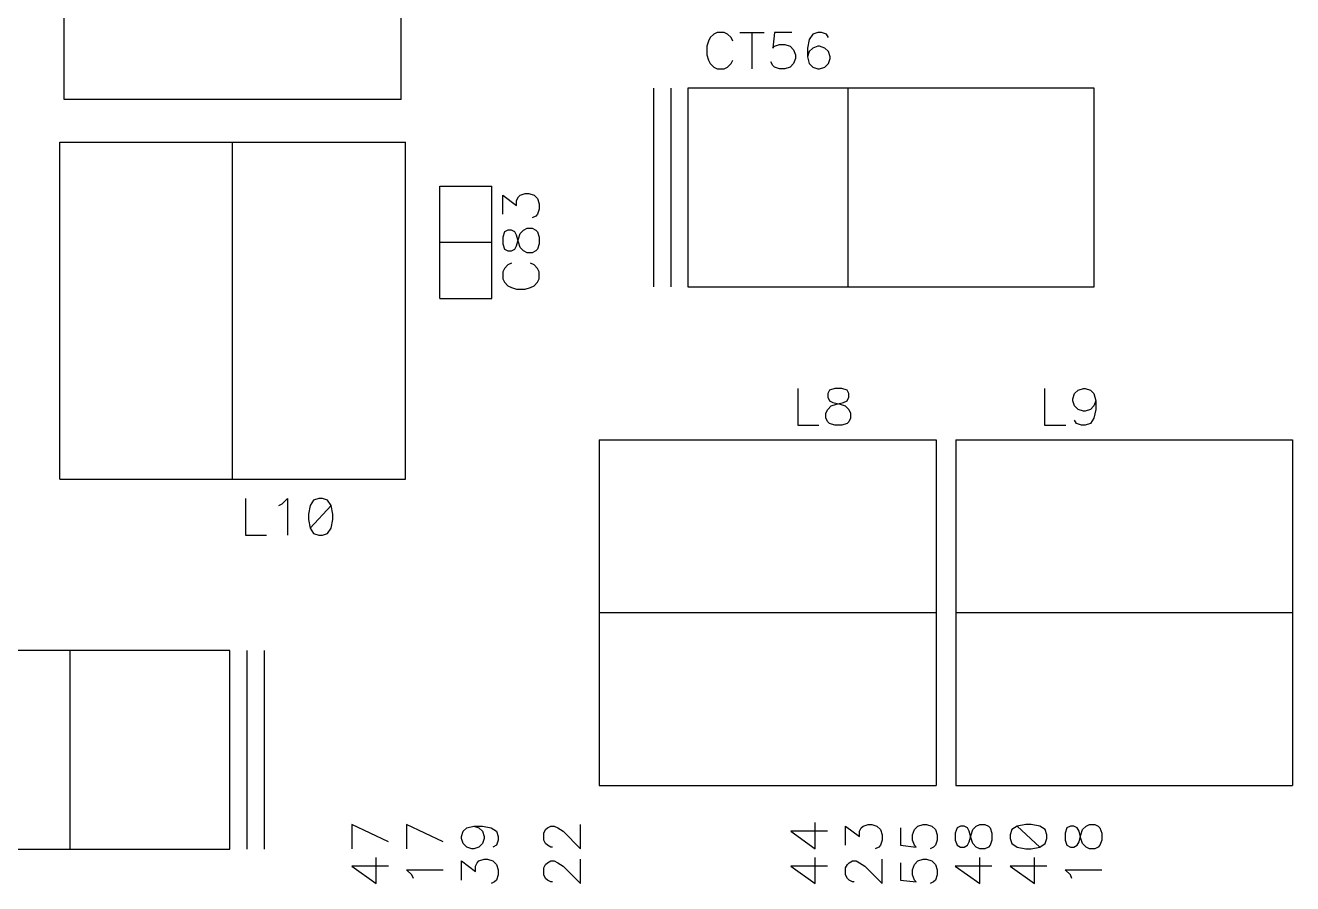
# Model space of a CAD drawing. Extents: x 295 to 953, y 10 to 290.
# Drawn here: x 521 to 588.4, y 131.5 to 177.2 of the extents above; entities that cross this region are included whole.
import ezdxf

# ---------------------------------------------------------------- set-up
doc = ezdxf.new("R2010")
doc.units = 0
doc.header["$LTSCALE"] = 5
doc.header["$MEASUREMENT"] = 0
doc.layers.add('DV-PEI-A6_BSK', color=2, linetype='CONTINUOUS')

msp = doc.modelspace()

# ---------------------------------------------------------------- linework, layer by layer
at = {"layer": 'DV-PEI-A6_BSK', "color": 7}
for p, q in [((523.012, 173.225), (523.012, 191.621)), ((540.953, 173.225), (540.953, 191.621)), ((557.778, 176.8), (557.597, 176.706)), ((558.152, 176.8), (557.778, 176.8)), ((558.333, 176.706), (558.152, 176.8)), ((558.982, 176.8), (560.279, 176.8)), ((559.63, 176.8), (559.63, 174.855)), ((560.834, 176.8), (560.74, 175.964)), ((561.757, 176.8), (560.834, 176.8)), ((563.147, 176.8), (562.867, 176.706)), ((563.328, 176.8), (563.147, 176.8)), ((563.609, 176.706), (563.328, 176.8)), ((557.317, 176.333), (557.223, 176.058)), ((557.41, 176.519), (557.317, 176.333)), ((557.597, 176.706), (557.41, 176.519)), ((558.52, 176.519), (558.333, 176.706)), ((558.614, 176.333), (558.52, 176.519)), ((560.834, 176.058), (561.108, 176.151)), ((561.108, 176.151), (561.389, 176.151)), ((561.389, 176.151), (561.663, 176.058)), ((562.68, 176.426), (562.592, 175.964)), ((562.867, 176.706), (562.68, 176.426)), ((563.702, 176.519), (563.609, 176.706)), ((557.223, 176.058), (557.223, 175.596)), ((557.223, 175.596), (557.317, 175.316)), ((560.74, 175.964), (560.834, 176.058)), ((561.663, 176.058), (561.85, 175.871)), ((561.85, 175.871), (561.944, 175.596)), ((561.944, 175.596), (561.944, 175.41)), ((562.592, 175.964), (562.592, 175.503)), ((562.68, 175.778), (562.592, 175.503)), ((562.592, 175.503), (562.68, 175.135)), ((562.867, 175.964), (562.68, 175.778)), ((563.147, 176.058), (562.867, 175.964)), ((563.235, 176.058), (563.147, 176.058)), ((563.515, 175.964), (563.235, 176.058)), ((563.702, 175.778), (563.515, 175.964)), ((563.79, 175.503), (563.702, 175.778)), ((563.79, 175.41), (563.79, 175.503)), ((557.317, 175.316), (557.41, 175.135)), ((557.41, 175.135), (557.597, 174.948)), ((557.597, 174.948), (557.778, 174.855)), ((557.778, 174.855), (558.152, 174.855)), ((558.152, 174.855), (558.333, 174.948)), ((558.333, 174.948), (558.52, 175.135)), ((558.52, 175.135), (558.614, 175.316)), ((560.74, 175.041), (560.647, 175.223)), ((560.834, 174.948), (560.74, 175.041)), ((561.108, 174.855), (560.834, 174.948)), ((561.389, 174.855), (561.108, 174.855)), ((561.663, 174.948), (561.389, 174.855)), ((561.85, 175.135), (561.663, 174.948)), ((561.944, 175.41), (561.85, 175.135)), ((562.68, 175.135), (562.867, 174.948)), ((562.867, 174.948), (563.147, 174.855)), ((563.147, 174.855), (563.235, 174.855)), ((563.235, 174.855), (563.515, 174.948)), ((563.515, 174.948), (563.702, 175.135)), ((563.702, 175.135), (563.79, 175.41)), ((554.384, 173.838), (554.384, 163.258)), ((555.307, 173.838), (555.307, 163.258)), ((577.845, 173.838), (556.224, 173.838)), ((556.224, 173.838), (556.224, 163.258)), ((564.736, 173.838), (564.736, 163.258)), ((577.845, 163.258), (577.845, 173.838)), ((540.953, 173.225), (523.012, 173.225)), ((522.785, 153.005), (522.785, 170.946)), ((522.785, 170.946), (541.181, 170.946)), ((531.98, 153.005), (531.98, 170.946)), ((541.181, 153.005), (541.181, 170.946)), ((543.015, 162.639), (543.015, 168.615)), ((543.015, 168.615), (545.779, 168.615)), ((545.779, 162.639), (545.779, 168.615)), ((546.363, 167.114), (546.363, 168.13)), ((546.363, 168.13), (547.105, 167.575)), ((547.105, 167.856), (547.198, 168.043)), ((547.198, 168.043), (547.292, 168.13)), ((547.292, 168.13), (547.566, 168.224)), ((547.566, 168.224), (547.753, 168.224)), ((547.753, 168.224), (548.034, 168.13)), ((548.034, 168.13), (548.221, 167.949)), ((547.105, 167.575), (547.105, 167.856)), ((548.221, 167.949), (548.314, 167.669)), ((548.314, 167.388), (548.221, 167.114)), ((548.314, 167.669), (548.314, 167.388)), ((548.127, 167.02), (547.94, 166.927)), ((548.221, 167.114), (548.127, 167.02)), ((546.456, 166.185), (546.363, 165.905)), ((546.643, 166.278), (546.456, 166.185)), ((546.824, 166.278), (546.643, 166.278)), ((547.011, 166.185), (546.824, 166.278)), ((547.105, 165.998), (547.011, 166.185)), ((547.198, 165.63), (547.105, 165.998)), ((547.198, 165.811), (547.292, 166.092)), ((547.292, 166.092), (547.479, 166.278)), ((547.479, 166.278), (547.66, 166.372)), ((547.66, 166.372), (547.94, 166.372)), ((547.94, 166.372), (548.127, 166.278)), ((548.127, 166.278), (548.221, 166.185)), ((548.221, 166.185), (548.314, 165.905)), ((543.015, 165.63), (545.779, 165.63)), ((546.363, 165.905), (546.363, 165.537)), ((546.363, 165.537), (546.456, 165.256)), ((547.011, 165.256), (547.105, 165.443)), ((547.105, 165.443), (547.198, 165.811)), ((547.292, 165.35), (547.198, 165.63)), ((547.479, 165.163), (547.292, 165.35)), ((548.314, 165.537), (548.221, 165.256)), ((548.314, 165.905), (548.314, 165.537)), ((546.456, 165.256), (546.643, 165.163)), ((546.643, 165.163), (546.824, 165.163)), ((546.824, 165.163), (547.011, 165.256)), ((547.66, 165.069), (547.479, 165.163)), ((547.94, 165.069), (547.66, 165.069)), ((548.127, 165.163), (547.94, 165.069)), ((548.221, 165.256), (548.127, 165.163)), ((546.456, 164.234), (546.363, 164.047)), ((546.363, 164.047), (546.363, 163.679)), ((546.643, 164.421), (546.456, 164.234)), ((546.824, 164.514), (546.643, 164.421)), ((548.034, 164.421), (547.847, 164.514)), ((548.221, 164.234), (548.034, 164.421)), ((548.314, 164.047), (548.221, 164.234)), ((548.314, 163.679), (548.314, 164.047)), ((546.363, 163.679), (546.456, 163.492)), ((546.456, 163.492), (546.643, 163.305)), ((546.643, 163.305), (546.824, 163.211)), ((547.847, 163.211), (548.034, 163.305)), ((548.034, 163.305), (548.221, 163.492)), ((548.221, 163.492), (548.314, 163.679)), ((543.015, 162.639), (545.779, 162.639)), ((546.824, 163.211), (547.105, 163.124)), ((547.105, 163.124), (547.566, 163.124)), ((547.566, 163.124), (547.847, 163.211)), ((556.224, 163.258), (577.845, 163.258)), ((562.072, 157.848), (562.072, 155.88)), ((563.76, 157.755), (563.667, 157.568)), ((563.667, 157.568), (563.667, 157.381)), ((563.667, 157.381), (563.76, 157.188)), ((564.041, 157.848), (563.76, 157.755)), ((564.415, 157.848), (564.041, 157.848)), ((564.695, 157.755), (564.415, 157.848)), ((564.789, 157.568), (564.695, 157.755)), ((564.695, 157.188), (564.789, 157.381)), ((564.789, 157.381), (564.789, 157.568)), ((575.217, 157.848), (575.217, 155.88)), ((576.718, 157.288), (576.811, 157.568)), ((576.718, 157.188), (576.718, 157.288)), ((576.811, 157.568), (576.998, 157.755)), ((576.998, 157.755), (577.279, 157.848)), ((577.279, 157.848), (577.372, 157.848)), ((577.372, 157.848), (577.653, 157.755)), ((577.653, 157.755), (577.84, 157.568)), ((577.84, 157.568), (577.933, 157.188)), ((563.573, 156.534), (563.667, 156.721)), ((563.573, 156.254), (563.573, 156.534)), ((563.667, 156.721), (563.854, 156.908)), ((563.76, 157.188), (563.947, 157.095)), ((563.854, 156.908), (564.134, 157.001)), ((563.947, 157.095), (564.321, 157.001)), ((564.134, 157.001), (564.508, 157.095)), ((564.321, 157.001), (564.602, 156.908)), ((564.508, 157.095), (564.695, 157.188)), ((564.602, 156.908), (564.789, 156.721)), ((564.789, 156.721), (564.882, 156.534)), ((564.882, 156.534), (564.882, 156.254)), ((576.811, 156.908), (576.718, 157.188)), ((576.998, 156.721), (576.811, 156.908)), ((577.279, 156.627), (576.998, 156.721)), ((577.372, 156.627), (577.279, 156.627)), ((577.653, 156.721), (577.372, 156.627)), ((577.84, 156.908), (577.653, 156.721)), ((577.933, 157.188), (577.84, 156.908)), ((577.933, 156.721), (577.84, 156.254)), ((577.933, 157.188), (577.933, 156.721)), ((562.072, 155.88), (563.194, 155.88)), ((563.667, 156.067), (563.573, 156.254)), ((563.76, 155.973), (563.667, 156.067)), ((564.041, 155.88), (563.76, 155.973)), ((564.415, 155.88), (564.041, 155.88)), ((564.695, 155.973), (564.415, 155.88)), ((564.789, 156.067), (564.695, 155.973)), ((564.882, 156.254), (564.789, 156.067)), ((575.217, 155.88), (576.338, 155.88)), ((576.905, 155.973), (576.811, 156.16)), ((577.185, 155.88), (576.905, 155.973)), ((577.372, 155.88), (577.185, 155.88)), ((577.653, 155.973), (577.372, 155.88)), ((577.84, 156.254), (577.653, 155.973)), ((551.492, 155.109), (569.433, 155.109)), ((551.492, 155.109), (551.492, 136.712)), ((569.433, 155.109), (569.433, 136.712)), ((570.479, 155.109), (588.419, 155.109)), ((570.479, 155.109), (570.479, 136.712)), ((588.419, 155.109), (588.419, 136.712)), ((522.785, 153.005), (541.181, 153.005)), ((532.675, 151.983), (532.675, 150.032)), ((534.626, 151.703), (534.901, 151.983)), ((534.901, 151.983), (534.901, 150.032)), ((536.297, 151.89), (536.11, 151.609)), ((536.578, 151.983), (536.297, 151.89)), ((536.765, 151.983), (536.578, 151.983)), ((537.039, 151.89), (536.765, 151.983)), ((537.226, 151.609), (537.039, 151.89)), ((534.439, 151.609), (534.626, 151.703)), ((536.11, 151.609), (536.017, 151.142)), ((536.017, 151.142), (536.017, 150.867)), ((537.226, 151.609), (536.11, 150.4)), ((537.32, 151.142), (537.226, 151.609)), ((537.32, 150.867), (537.32, 151.142)), ((536.017, 150.867), (536.11, 150.4)), ((537.226, 150.4), (537.32, 150.867)), ((532.675, 150.032), (533.791, 150.032)), ((536.11, 150.4), (536.297, 150.119)), ((536.297, 150.119), (536.578, 150.032)), ((536.578, 150.032), (536.765, 150.032)), ((536.765, 150.032), (537.039, 150.119)), ((537.039, 150.119), (537.226, 150.4)), ((551.492, 145.913), (569.433, 145.913)), ((570.479, 145.913), (588.419, 145.913)), ((531.84, 143.898), (510.218, 143.898)), ((523.328, 133.318), (523.328, 143.898)), ((531.84, 133.318), (531.84, 143.898)), ((532.757, 133.318), (532.757, 143.898)), ((533.68, 133.318), (533.68, 143.898)), ((551.492, 136.712), (569.433, 136.712)), ((570.479, 136.712), (588.419, 136.712)), ((540.281, 133.703), (538.33, 134.632)), ((538.33, 134.632), (538.33, 133.335)), ((543.202, 133.703), (541.251, 134.632)), ((541.251, 134.632), (541.251, 133.335)), ((544.172, 133.984), (544.266, 134.264)), ((544.266, 134.264), (544.453, 134.451)), ((544.453, 134.451), (544.821, 134.539)), ((544.821, 134.539), (545.101, 134.451)), ((544.821, 134.539), (545.288, 134.539)), ((545.101, 134.451), (545.288, 134.264)), ((545.288, 134.539), (545.75, 134.451)), ((545.288, 134.264), (545.376, 133.984)), ((545.75, 134.451), (546.03, 134.264)), ((546.03, 134.264), (546.123, 133.984)), ((548.554, 134.171), (548.647, 134.358)), ((548.647, 134.358), (548.741, 134.451)), ((548.741, 134.451), (548.922, 134.539)), ((548.922, 134.539), (549.109, 134.539)), ((549.109, 134.539), (549.296, 134.451)), ((549.296, 134.451), (549.576, 134.264)), ((549.576, 134.264), (550.505, 133.335)), ((550.505, 133.335), (550.505, 134.632)), ((563.649, 134.264), (561.698, 134.264)), ((561.698, 134.264), (562.995, 133.335)), ((562.995, 133.335), (562.995, 134.726)), ((564.619, 133.522), (564.619, 134.539)), ((564.619, 134.539), (565.361, 133.984)), ((565.361, 134.264), (565.455, 134.451)), ((565.361, 133.984), (565.361, 134.264)), ((565.455, 134.451), (565.548, 134.539)), ((565.548, 134.539), (565.823, 134.632)), ((565.823, 134.632), (566.01, 134.632)), ((566.01, 134.632), (566.29, 134.539)), ((566.29, 134.539), (566.477, 134.358)), ((566.477, 134.358), (566.57, 134.077)), ((567.54, 134.451), (567.54, 133.522)), ((568.189, 134.077), (568.282, 134.358)), ((568.282, 134.358), (568.469, 134.539)), ((568.469, 134.539), (568.744, 134.632)), ((568.744, 134.632), (568.931, 134.632)), ((568.931, 134.632), (569.211, 134.539)), ((569.211, 134.539), (569.398, 134.358)), ((569.398, 134.358), (569.491, 134.077)), ((570.555, 134.451), (570.461, 134.171)), ((570.742, 134.539), (570.555, 134.451)), ((570.923, 134.539), (570.742, 134.539)), ((571.11, 134.451), (570.923, 134.539)), ((571.203, 134.264), (571.11, 134.451)), ((571.297, 133.89), (571.203, 134.264)), ((571.297, 134.077), (571.39, 134.358)), ((571.39, 134.358), (571.577, 134.539)), ((571.577, 134.539), (571.758, 134.632)), ((571.758, 134.632), (572.039, 134.632)), ((572.039, 134.632), (572.225, 134.539)), ((572.225, 134.539), (572.319, 134.451)), ((572.319, 134.451), (572.412, 134.171)), ((573.476, 134.358), (573.382, 134.077)), ((573.75, 134.539), (573.476, 134.358)), ((574.218, 134.632), (573.75, 134.539)), ((573.75, 134.539), (574.96, 133.429)), ((574.498, 134.632), (574.218, 134.632)), ((574.96, 134.539), (574.498, 134.632)), ((575.24, 134.358), (574.96, 134.539)), ((575.333, 134.077), (575.24, 134.358)), ((576.397, 134.451), (576.303, 134.171)), ((576.584, 134.539), (576.397, 134.451)), ((576.765, 134.539), (576.584, 134.539)), ((576.952, 134.451), (576.765, 134.539)), ((577.045, 134.264), (576.952, 134.451)), ((577.139, 133.89), (577.045, 134.264)), ((577.139, 134.077), (577.232, 134.358)), ((577.232, 134.358), (577.419, 134.539)), ((577.419, 134.539), (577.6, 134.632)), ((577.6, 134.632), (577.881, 134.632)), ((577.881, 134.632), (578.067, 134.539)), ((578.067, 134.539), (578.161, 134.451)), ((578.161, 134.451), (578.254, 134.171)), ((544.172, 133.89), (544.172, 133.984)), ((544.266, 133.616), (544.172, 133.89)), ((544.453, 133.429), (544.266, 133.616)), ((545.288, 133.616), (545.101, 133.429)), ((545.376, 133.89), (545.288, 133.616)), ((545.376, 133.984), (545.376, 133.89)), ((546.123, 133.797), (546.03, 133.522)), ((546.123, 133.984), (546.123, 133.797)), ((548.554, 133.797), (548.554, 134.171)), ((548.647, 133.616), (548.554, 133.797)), ((548.741, 133.522), (548.647, 133.616)), ((566.57, 133.797), (566.477, 133.522)), ((566.57, 134.077), (566.57, 133.797)), ((568.189, 133.797), (568.189, 134.077)), ((568.282, 133.522), (568.189, 133.797)), ((569.491, 133.797), (569.398, 133.522)), ((569.491, 134.077), (569.491, 133.797)), ((570.461, 134.171), (570.461, 133.797)), ((570.461, 133.797), (570.555, 133.522)), ((571.11, 133.522), (571.203, 133.703)), ((571.203, 133.703), (571.297, 134.077)), ((571.39, 133.616), (571.297, 133.89)), ((571.577, 133.429), (571.39, 133.616)), ((572.412, 133.797), (572.319, 133.522)), ((572.412, 134.171), (572.412, 133.797)), ((573.382, 134.077), (573.382, 133.89)), ((573.382, 133.89), (573.476, 133.616)), ((573.476, 133.616), (573.75, 133.429)), ((574.96, 133.429), (575.24, 133.616)), ((575.24, 133.616), (575.333, 133.89)), ((575.333, 133.89), (575.333, 134.077)), ((576.303, 134.171), (576.303, 133.797)), ((576.303, 133.797), (576.397, 133.522)), ((576.952, 133.522), (577.045, 133.703)), ((577.045, 133.703), (577.139, 134.077)), ((577.232, 133.616), (577.139, 133.89)), ((577.419, 133.429), (577.232, 133.616)), ((578.254, 133.797), (578.161, 133.522)), ((578.254, 134.171), (578.254, 133.797)), ((510.218, 133.318), (531.84, 133.318)), ((544.727, 133.335), (544.453, 133.429)), ((544.821, 133.335), (544.727, 133.335)), ((545.101, 133.429), (544.821, 133.335)), ((546.03, 133.522), (545.843, 133.429)), ((548.922, 133.429), (548.741, 133.522)), ((549.015, 133.429), (548.922, 133.429)), ((566.383, 133.429), (566.197, 133.335)), ((566.477, 133.522), (566.383, 133.429)), ((567.54, 133.522), (568.376, 133.429)), ((568.376, 133.429), (568.282, 133.522)), ((569.304, 133.429), (569.118, 133.335)), ((569.398, 133.522), (569.304, 133.429)), ((570.555, 133.522), (570.742, 133.429)), ((570.742, 133.429), (570.923, 133.429)), ((570.923, 133.429), (571.11, 133.522)), ((571.758, 133.335), (571.577, 133.429)), ((572.039, 133.335), (571.758, 133.335)), ((572.225, 133.429), (572.039, 133.335)), ((572.319, 133.522), (572.225, 133.429)), ((573.75, 133.429), (574.218, 133.335)), ((574.218, 133.335), (574.498, 133.335)), ((574.498, 133.335), (574.96, 133.429)), ((576.397, 133.522), (576.584, 133.429)), ((576.584, 133.429), (576.765, 133.429)), ((576.765, 133.429), (576.952, 133.522)), ((577.6, 133.335), (577.419, 133.429)), ((577.881, 133.335), (577.6, 133.335)), ((578.067, 133.429), (577.881, 133.335)), ((578.161, 133.522), (578.067, 133.429)), ((540.281, 132.407), (538.33, 132.407)), ((538.33, 132.407), (539.627, 131.478)), ((539.627, 131.478), (539.627, 132.868)), ((544.172, 131.665), (544.172, 132.687)), ((544.172, 132.687), (544.914, 132.126)), ((544.914, 132.407), (545.008, 132.593)), ((544.914, 132.126), (544.914, 132.407)), ((545.008, 132.593), (545.101, 132.687)), ((545.101, 132.687), (545.376, 132.78)), ((545.376, 132.78), (545.563, 132.78)), ((545.563, 132.78), (545.843, 132.687)), ((545.843, 132.687), (546.03, 132.5)), ((546.03, 132.5), (546.123, 132.22)), ((548.554, 132.313), (548.647, 132.5)), ((548.554, 131.945), (548.554, 132.313)), ((548.647, 132.5), (548.741, 132.593)), ((548.741, 132.593), (548.922, 132.687)), ((548.922, 132.687), (549.109, 132.687)), ((549.109, 132.687), (549.296, 132.593)), ((549.296, 132.593), (549.576, 132.407)), ((549.576, 132.407), (550.505, 131.478)), ((550.505, 131.478), (550.505, 132.78)), ((563.649, 132.407), (561.698, 132.407)), ((561.698, 132.407), (562.995, 131.478)), ((562.995, 131.478), (562.995, 132.868)), ((564.619, 132.313), (564.713, 132.5)), ((564.619, 131.945), (564.619, 132.313)), ((564.713, 132.5), (564.806, 132.593)), ((564.806, 132.593), (564.987, 132.687)), ((564.987, 132.687), (565.174, 132.687)), ((565.174, 132.687), (565.361, 132.593)), ((565.361, 132.593), (565.642, 132.407)), ((565.642, 132.407), (566.57, 131.478)), ((566.57, 131.478), (566.57, 132.78)), ((567.54, 132.593), (567.54, 131.665)), ((568.189, 132.22), (568.282, 132.5)), ((568.282, 132.5), (568.469, 132.687)), ((568.469, 132.687), (568.744, 132.78)), ((568.744, 132.78), (568.931, 132.78)), ((568.931, 132.78), (569.211, 132.687)), ((569.211, 132.687), (569.398, 132.5)), ((569.398, 132.5), (569.491, 132.22)), ((572.412, 132.407), (570.461, 132.407)), ((570.461, 132.407), (571.758, 131.478)), ((571.758, 131.478), (571.758, 132.868)), ((575.333, 132.407), (573.382, 132.407)), ((573.382, 132.407), (574.679, 131.478)), ((574.679, 131.478), (574.679, 132.868)), ((541.532, 131.945), (541.251, 132.22)), ((541.251, 132.22), (543.202, 132.22)), ((541.619, 131.758), (541.532, 131.945)), ((545.936, 131.571), (545.75, 131.478)), ((546.03, 131.665), (545.936, 131.571)), ((546.123, 131.945), (546.03, 131.665)), ((546.123, 132.22), (546.123, 131.945)), ((548.647, 131.758), (548.554, 131.945)), ((548.741, 131.665), (548.647, 131.758)), ((548.922, 131.571), (548.741, 131.665)), ((549.015, 131.571), (548.922, 131.571)), ((564.713, 131.758), (564.619, 131.945)), ((564.806, 131.665), (564.713, 131.758)), ((564.987, 131.571), (564.806, 131.665)), ((565.081, 131.571), (564.987, 131.571)), ((567.54, 131.665), (568.376, 131.571)), ((568.189, 131.945), (568.189, 132.22)), ((568.282, 131.665), (568.189, 131.945)), ((568.376, 131.571), (568.282, 131.665)), ((569.304, 131.571), (569.118, 131.478)), ((569.398, 131.665), (569.304, 131.571)), ((569.491, 131.945), (569.398, 131.665)), ((569.491, 132.22), (569.491, 131.945)), ((576.584, 131.945), (576.303, 132.22)), ((576.303, 132.22), (578.254, 132.22)), ((576.671, 131.758), (576.584, 131.945))]:
    msp.add_line(p, q, dxfattribs=at)

doc.saveas('drawing.dxf')
